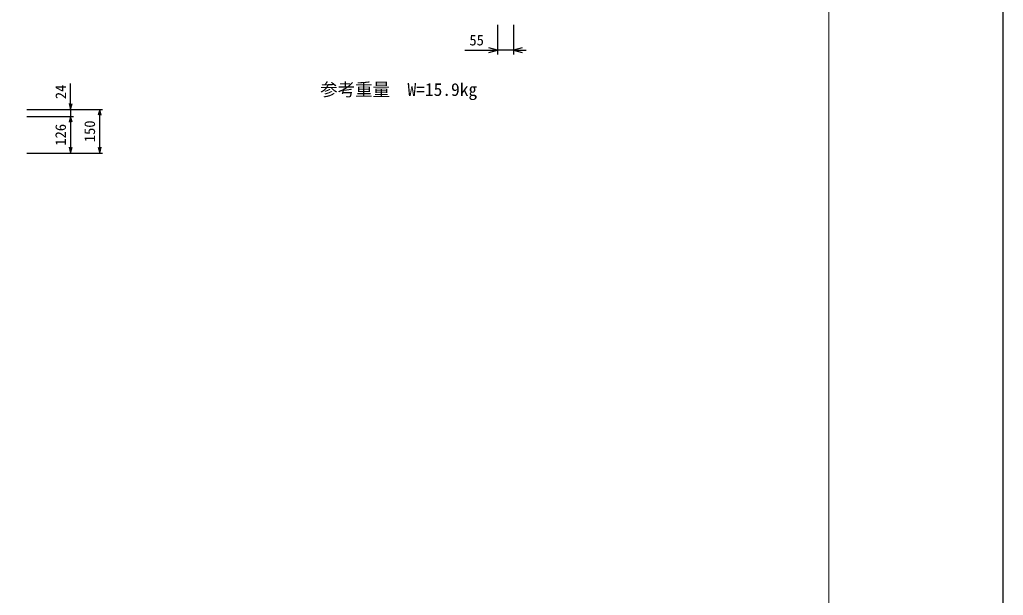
# Model space of a CAD drawing. Units: millimetres, scale not verified. Extents: x -12600 to 12600, y -8910 to 8910.
# Drawn here: x 9219 to 12600, y 29 to 2007 of the extents above; entities that cross this region are included whole.
import ezdxf
from ezdxf.enums import TextEntityAlignment as Align

# ---------------------------------------------------------------- set-up
doc = ezdxf.new("R2010")
doc.units = ezdxf.units.MM
doc.header["$LTSCALE"] = 30
for name, color, linetype, lineweight in [('0-0_DIM', 7, 'Continuous', 25), ('0-1_Defpoints', 5, 'Continuous', 25), ('0-7_TXT', 7, 'Continuous', 25), ('0-8_WAKU', 3, 'Continuous', 13)]:
    doc.layers.add(name, color=color, linetype=linetype, lineweight=lineweight)
doc.styles.add('ＭＳ ゴシック', font='')
doc.styles.get('ＭＳ ゴシック').set_extended_font_data('MS Gothic')

msp = doc.modelspace()

# ---------------------------------------------------------------- linework, layer by layer
at = {"layer": '0-0_DIM'}
for p, q in [((10861.46, 1988.76), (10861.46, 1887.18)), ((10916.46, 1988.76), (10916.46, 1887.18)), ((10748.85, 1902.18), (10861.46, 1902.18)), ((10916.46, 1902.18), (10861.46, 1902.18)), ((10916.46, 1902.18), (10959.93, 1902.18)), ((9394.12, 1698.19), (9394.12, 1787.16)), ((9244.12, 1698.19), (9504.12, 1698.19)), ((9394.12, 1698.19), (9394.12, 1674.19)), ((9494.12, 1548.19), (9494.12, 1698.19)), ((9244.12, 1674.19), (9404.12, 1674.19)), ((9394.12, 1674.19), (9394.12, 1548.19)), ((9244.12, 1548.19), (9504.12, 1548.19))]:
    msp.add_line(p, q, dxfattribs=at)
for points in [[(10831.46, 1894.14), (10861.46, 1902.18), (10831.46, 1910.22)], [(10946.46, 1910.22), (10916.46, 1902.18), (10946.46, 1894.14)], [(9388.77, 1718.19), (9394.12, 1698.19), (9399.48, 1718.19)], [(9499.48, 1678.19), (9494.12, 1698.19), (9488.77, 1678.19)], [(9399.48, 1654.19), (9394.12, 1674.19), (9388.77, 1654.19)], [(9388.77, 1568.19), (9394.12, 1548.19), (9399.48, 1568.19)], [(9488.77, 1568.19), (9494.12, 1548.19), (9499.48, 1568.19)]]:
    msp.add_lwpolyline(points, dxfattribs=at)
at = {"layer": '0-1_Defpoints'}
msp.add_lwpolyline([(-12600, -8910), (12600, -8910), (12600, 8910), (-12600, 8910)], close=True, dxfattribs=at)
at = {"layer": '0-8_WAKU'}
msp.add_lwpolyline([(-12000, -8310), (12000, -8310), (12000, 8310), (-12000, 8310)], close=True, dxfattribs=at)

# ---------------------------------------------------------------- texts
at = {"layer": '0-0_DIM', "style": 'ＭＳ ゴシック'}
msp.add_text('55', height=36.66, dxfattribs=at).set_placement((10764.83, 1907.18), align=Align.BOTTOM_LEFT)
for s, p in [('24', (9389.65, 1733.48)), ('150', (9489.12, 1585.69)), ('126', (9389.12, 1573.69))]:
    msp.add_text(s, height=36.66, rotation=90, dxfattribs=at).set_placement(p, align=Align.BOTTOM_LEFT)
at = {"layer": '0-7_TXT', "style": 'ＭＳ ゴシック'}
msp.add_text('参考重量\u3000W=15.9kg', height=43.99, dxfattribs=at).set_placement((10252.11, 1731.45), align=Align.BOTTOM_LEFT)

doc.saveas('drawing.dxf')
